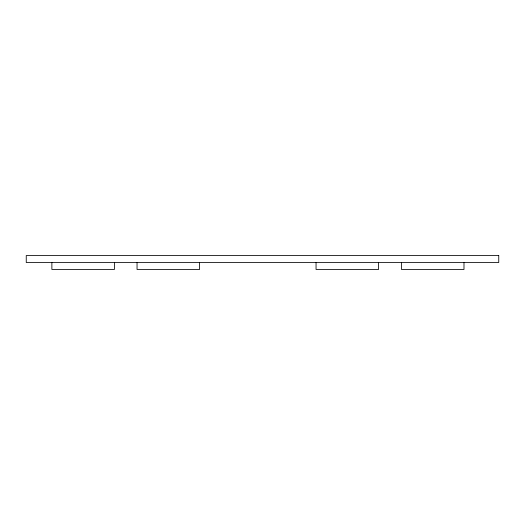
<?xml version="1.0" encoding="UTF-8"?>
<svg xmlns="http://www.w3.org/2000/svg" width="525" height="525" viewBox="0 0 525 525"><rect width="100%" height="100%" fill="white"/><g stroke="black" fill="none" stroke-linecap="round" stroke-linejoin="round"><path stroke-width="0.79" d="M463.988 262.5L463.988 269.45L401.454 269.45L401.454 262.5M378.584 262.5L378.584 269.45L316.05 269.45L316.05 262.5M199.585 262.5L199.585 269.45L137.045 269.45L137.045 262.5M114.417 262.5L114.417 269.45L51.877 269.45L51.877 262.5M498.75 255.55L26.25 255.55L26.25 262.5L498.75 262.5L498.75 255.55"/></g></svg>
